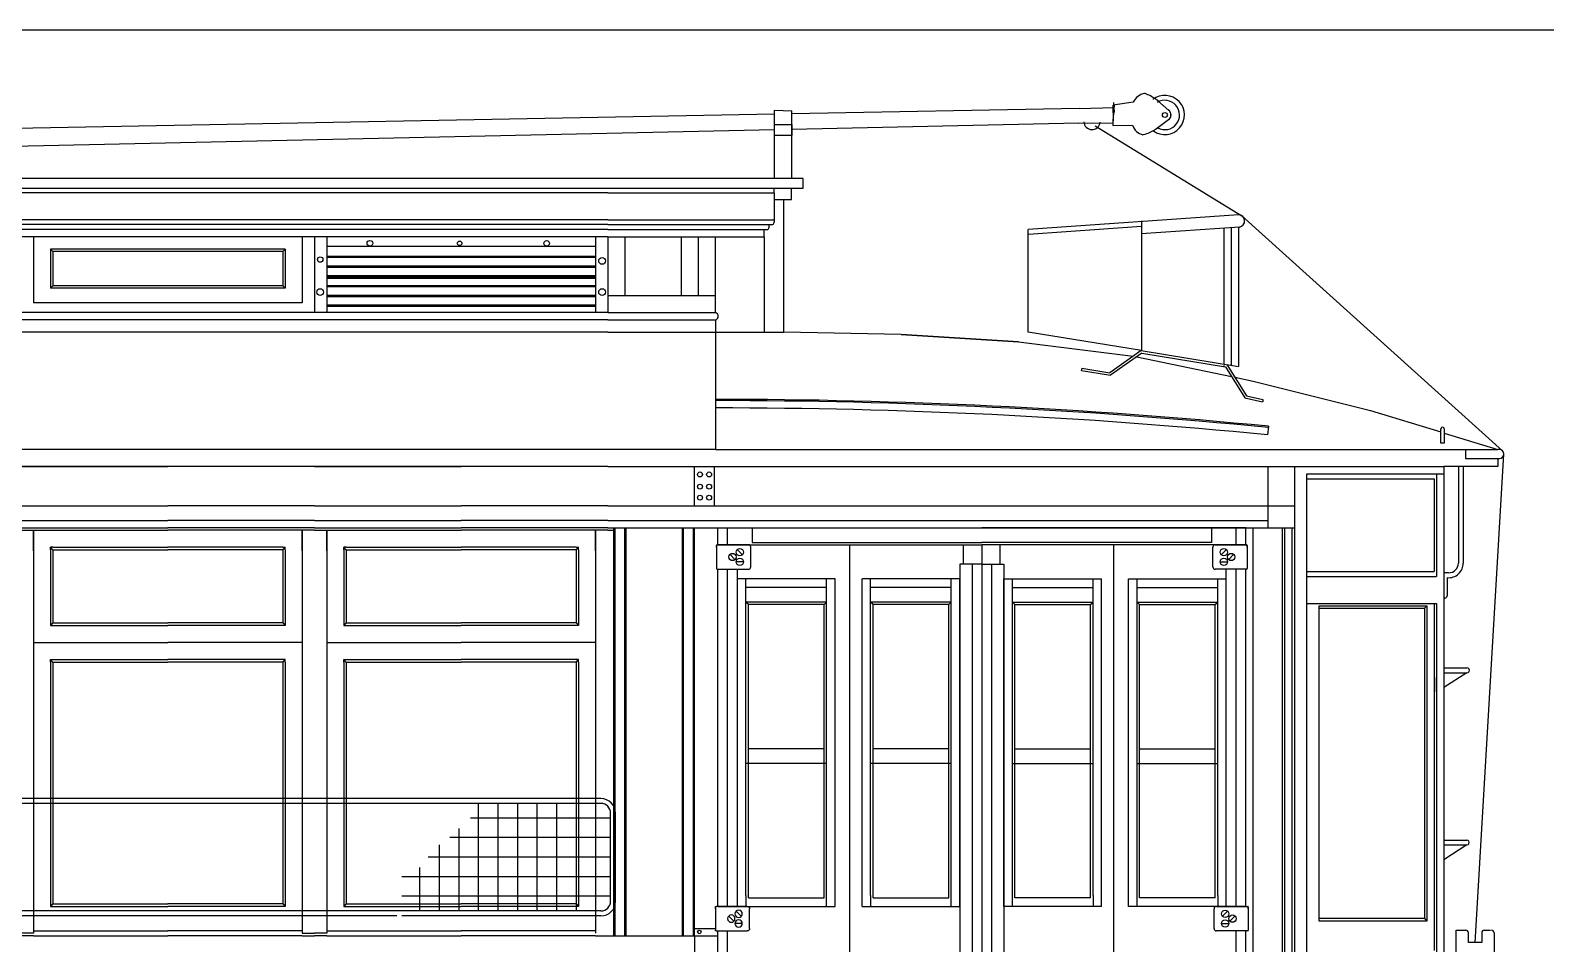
# Model space of a CAD drawing. Extents: x 0 to 750, y -2 to 474.
# Drawn here: x 439.2 to 594.1, y 380.6 to 474 of the extents above; entities that cross this region are included whole.
import ezdxf

# ---------------------------------------------------------------- set-up
doc = ezdxf.new("R2010")
doc.units = 0
doc.layers.get('0').update_dxf_attribs({"color": 1, "linetype": 'CONTINUOUS'})

# ---------------------------------------------------------------- blocks, each defined once
blk = doc.blocks.new('DBRACKET')
for p, q in [((-3.5, 0.25), (-3.5, 1)), ((-3.5, -1), (-3.5, 0.25)), ((-3.25, 1.25), (-0.25, 1.25)), ((-2.125, 0.75), (-2.625, 0.25)), ((-1.375, 0.25), (-1.875, -0.25)), ((-0.25, 1.25), (-0.0625, 1.25)), ((0, 1), (0, 1.1875)), ((0, 1.1875), (0, -1.1875)), ((-0.0625, -1.25), (-3.25, -1.25)), ((-2.75, -0.5), (-2, -0.5))]:
    blk.add_line(p, q)
for centre in [(-2.375, 0.5), (-1.625, 0), (-2.375, -0.5)]:
    blk.add_circle(centre, 0.375)
for centre, radius, start, end in [((-3.25, 1), 0.25, 90, 180), ((-0.0625, 1.1875), 0.0625, 0, 90), ((-3.25, -1), 0.25, 180, 270), ((-0.0625, -1.1875), 0.0625, 270, 0)]:
    blk.add_arc(centre, radius, start, end)

msp = doc.modelspace()

# ---------------------------------------------------------------- linework, layer by layer
for p, q in [((750, 474), (0, 474)), ((551.970269, 466.64471), (549.931079, 466.341887)), ((549.992454, 466.100964), (549.982486, 466.600865)), ((555.614829, 465.808926), (554.465659, 466.807752)), ((515.269065, 465.417467), (435.785676, 463.927739)), ((515.269065, 465.817051), (517.065792, 465.764718)), ((515.269065, 458.864754), (515.269065, 465.817051)), ((546.486683, 466.002567), (517.065792, 465.451142)), ((517.065792, 458.864754), (517.065792, 465.764718)), ((546.486683, 466.002567), (549.992454, 466.100964)), ((550.014077, 466.338664), (549.869055, 464.744466)), ((549.952053, 464.741243), (549.931079, 466.341887)), ((549.992454, 466.100964), (550.002422, 465.601064)), ((515.269065, 463.811663), (435.822606, 462.075758)), ((515.300205, 464.364754), (517.050205, 464.364754)), ((517.050205, 464.364754), (517.050205, 463.239754)), ((546.409021, 464.492071), (517.065792, 463.850922)), ((546.409021, 464.492071), (549.873186, 464.537316)), ((548.069601, 464.231815), (563.065582, 455.02211)), ((549.869055, 464.744466), (549.879023, 464.244565)), ((549.879023, 464.244565), (551.878626, 464.284439)), ((555.577018, 464.835114), (554.353861, 463.9284)), ((517.050205, 463.239754), (515.362705, 463.239754)), ((303.487705, 458.864754), (518.213988, 458.864754)), ((518.213988, 457.854126), (518.213988, 458.806584)), ((303.487705, 457.864754), (518.213988, 457.864754)), ((498.237705, 457.364754), (468.237705, 457.364754)), ((498.237705, 457.364754), (515.237705, 457.364754)), ((515.237705, 457.364754), (515.237705, 457.860002)), ((515.237705, 457.364754), (515.237705, 454.614754)), ((517.010159, 456.692337), (517.010159, 457.822727)), ((515.260159, 456.692337), (517.010159, 456.692337)), ((516.237705, 443.114754), (516.237705, 456.692337)), ((498.237705, 454.614754), (468.237705, 454.614754)), ((498.237705, 454.114754), (468.237705, 454.114754)), ((498.237705, 454.614754), (515.237705, 454.614754)), ((498.237705, 454.114754), (514.987705, 454.114754)), ((514.737705, 453.864754), (514.737705, 454.114754)), ((515.237705, 454.614754), (515.237705, 454.364754)), ((562.737705, 455.114754), (541.237705, 453.614754)), ((552.800205, 454.489754), (552.800205, 441.239754)), ((552.800205, 454.489754), (552.800205, 454.427254)), ((563.065582, 455.02211), (589.725803, 430.985565)), ((468.237705, 452.864754), (438.237705, 452.864754)), ((468.237705, 452.864754), (438.237705, 452.864754)), ((439.487705, 452.864754), (439.487705, 446.114754)), ((466.987705, 452.864754), (466.987705, 446.114754)), ((498.237705, 453.614754), (468.237705, 453.614754)), ((498.237705, 452.864754), (468.237705, 452.864754)), ((498.237705, 452.864754), (468.237705, 452.864754)), ((468.237705, 452.864754), (468.237705, 445.114754)), ((468.237705, 452.864754), (468.237705, 445.114754)), ((469.487705, 452.864754), (469.487705, 445.114754)), ((496.987705, 452.864754), (496.987705, 445.114754)), ((498.237705, 453.614754), (514.487705, 453.614754)), ((498.237705, 452.864754), (498.237705, 445.114754)), ((498.237705, 452.864754), (514.237705, 452.864754)), ((498.237705, 452.864754), (498.237705, 445.114754)), ((498.237705, 452.864754), (498.237705, 445.114754)), ((499.987705, 452.864754), (499.987705, 446.864754)), ((505.737705, 452.84286), (505.737705, 446.864754)), ((507.487705, 452.84286), (507.487705, 446.864754)), ((509.237705, 445.114754), (509.237705, 452.84286)), ((509.237705, 445.114754), (509.237705, 452.763425)), ((514.237705, 452.864754), (514.237705, 453.599368)), ((514.237705, 452.864754), (514.237705, 443.114754)), ((541.237705, 443.114754), (541.237705, 453.614754)), ((552.797074, 453.920006), (541.272504, 453.115967)), ((562.824703, 453.867785), (552.792942, 453.167895)), ((561.237705, 453.757064), (561.237705, 439.85894)), ((561.987705, 453.80939), (561.987705, 439.736847)), ((562.737705, 453.861716), (562.737705, 439.614754)), ((465.237705, 451.614754), (441.237705, 451.614754)), ((441.237705, 451.614754), (441.237705, 447.614754)), ((441.487705, 451.364754), (441.237705, 451.614754)), ((464.987705, 451.364754), (441.487705, 451.364754)), ((441.487705, 451.364754), (441.487705, 447.864754)), ((465.237705, 451.614754), (464.987705, 451.364754)), ((464.987705, 451.364754), (464.987705, 447.864754)), ((465.237705, 451.614754), (465.237705, 447.614754)), ((496.987705, 451.864754), (469.487705, 451.864754)), ((496.987705, 450.864754), (469.487705, 450.864754)), ((496.987705, 450.739754), (469.487705, 450.739754)), ((496.987705, 449.864754), (469.487705, 449.864754)), ((496.987705, 449.739754), (469.487705, 449.739754)), ((496.987705, 448.864754), (469.487705, 448.864754)), ((496.987705, 448.739754), (469.487705, 448.739754)), ((496.987705, 448.614754), (469.487705, 448.614754)), ((441.237705, 447.614754), (441.487705, 447.864754)), ((465.237705, 447.614754), (441.237705, 447.614754)), ((464.987705, 447.864754), (441.487705, 447.864754)), ((465.237705, 447.614754), (464.987705, 447.864754)), ((496.987705, 447.864754), (469.487705, 447.864754)), ((496.987705, 447.739754), (469.487705, 447.739754)), ((496.987705, 446.864754), (469.487705, 446.864754)), ((496.987705, 446.739754), (469.487705, 446.739754)), ((498.237705, 446.864754), (509.272079, 446.864754)), ((468.237705, 445.114754), (438.237705, 445.114754)), ((466.987705, 446.114754), (439.487705, 446.114754)), ((498.237705, 445.114754), (468.237705, 445.114754)), ((496.987705, 445.864754), (469.487705, 445.864754)), ((496.987705, 445.739754), (469.487705, 445.739754)), ((498.237705, 445.114754), (509.272079, 445.114754)), ((468.237705, 444.364754), (438.237705, 444.364754)), ((498.237705, 444.364754), (468.237705, 444.364754)), ((498.237705, 444.364754), (509.237705, 444.364754)), ((509.237705, 444.364754), (509.237705, 431.114754)), ((468.237705, 443.114754), (438.237705, 443.114754)), ((498.237705, 443.114754), (468.237705, 443.114754)), ((498.237705, 443.114754), (509.261023, 443.114754)), ((509.237705, 443.114754), (516.237705, 443.114754)), ((540.237705, 442.114754), (528.237705, 442.864754)), ((528.237705, 442.864754), (540.237705, 442.114754)), ((540.237705, 442.114754), (551.95919, 440.649568)), ((552.800205, 441.239754), (541.237705, 443.114754)), ((552.791799, 441.233855), (549.569063, 438.972286)), ((552.85209, 440.970749), (549.629355, 438.70918)), ((552.237705, 440.614754), (552.23917, 440.614449)), ((552.320282, 440.597551), (562.024596, 438.575818)), ((552.791799, 441.233855), (562.737705, 439.614754)), ((552.85209, 440.970749), (561.394437, 439.580135)), ((546.675205, 439.177254), (546.737705, 439.427254)), ((546.678288, 439.189586), (549.629355, 438.70918)), ((546.718457, 439.436338), (549.569063, 438.972286)), ((561.237705, 439.701646), (561.237705, 439.614754)), ((561.394437, 439.580135), (563.39289, 436.3951)), ((561.550205, 439.802254), (563.549508, 436.615865)), ((562.194131, 438.540499), (562.202961, 438.538659)), ((562.364115, 438.505085), (564.237705, 438.114754)), ((563.39289, 436.3951), (565.175205, 435.989754)), ((563.549508, 436.615865), (565.230646, 436.233529)), ((565.237705, 436.239754), (565.237705, 435.989754)), ((569.559028, 436.784423), (576.237705, 435.114754)), ((576.237705, 435.114754), (583.422859, 432.903937)), ((565.785565, 433.486229), (565.700552, 432.615369)), ((583.422859, 431.760966), (583.422859, 433.226286)), ((583.771794, 433.226286), (583.771794, 431.760966)), ((583.771794, 432.796573), (589.237705, 431.114754)), ((468.237705, 431.114754), (438.237705, 431.114754)), ((509.237705, 431.114754), (468.237705, 431.114754)), ((509.237705, 431.114754), (589.237705, 431.114754)), ((583.771794, 431.760966), (583.422859, 431.760966)), ((585.957308, 431.100654), (585.957308, 430.206038)), ((589.426279, 431.100654), (589.248383, 431.100654)), ((468.237705, 429.364754), (438.237705, 429.364754)), ((452.987705, 429.364754), (453.237705, 429.364754)), ((452.987705, 429.364754), (453.237705, 429.364754)), ((453.487705, 429.364754), (453.237705, 429.364754)), ((453.487705, 429.364754), (453.237705, 429.364754)), ((498.237705, 429.364754), (468.237705, 429.364754)), ((482.987705, 429.364754), (483.237705, 429.364754)), ((482.987705, 429.364754), (483.237705, 429.364754)), ((483.487705, 429.364754), (483.237705, 429.364754)), ((483.487705, 429.364754), (483.237705, 429.364754)), ((565.737705, 429.364754), (583.737705, 429.364754)), ((568.487705, 423.114754), (568.487705, 429.364754)), ((585.722058, 429.364754), (583.737705, 429.364754)), ((583.737705, 429.364754), (583.737705, 408.770126)), ((585.222058, 429.3421), (585.222058, 419.497426)), ((589.237705, 429.364754), (585.722058, 429.364754)), ((585.722058, 429.364754), (585.722058, 419.497426)), ((585.957308, 430.206038), (589.426279, 430.206038)), ((586.925205, 380.677254), (589.87281, 430.626996)), ((589.237705, 430.206038), (589.237705, 429.364754)), ((569.737705, 423.114754), (569.737705, 428.614754)), ((569.737705, 428.614754), (583.737705, 428.614754)), ((569.737705, 428.114754), (582.737705, 428.114754)), ((582.737705, 428.114754), (582.737705, 418.614754)), ((582.987705, 428.614754), (582.987705, 418.114754)), ((452.987705, 425.364754), (453.237705, 425.364754)), ((453.487705, 425.364754), (453.237705, 425.364754)), ((482.987705, 425.364754), (483.237705, 425.364754)), ((483.487705, 425.364754), (483.237705, 425.364754)), ((565.737705, 425.364754), (568.487705, 425.364754)), ((452.987705, 423.864754), (453.237705, 423.864754)), ((452.987705, 423.114754), (453.237705, 423.114754)), ((453.487705, 423.864754), (453.237705, 423.864754)), ((453.487705, 423.114754), (453.237705, 423.114754)), ((482.987705, 423.864754), (483.237705, 423.864754)), ((482.987705, 423.114754), (483.237705, 423.114754)), ((483.487705, 423.864754), (483.237705, 423.864754)), ((483.487705, 423.114754), (483.237705, 423.114754)), ((509.487705, 423.114754), (536.487705, 423.114754)), ((509.487705, 421.364754), (509.487705, 423.114754)), ((510.487705, 421.364754), (510.487705, 423.114754)), ((512.987705, 423.114754), (512.987705, 421.614754)), ((563.487705, 423.114754), (536.487705, 423.114754)), ((559.987705, 423.114754), (559.987705, 421.614754)), ((562.487705, 421.364754), (562.487705, 423.114754)), ((563.487705, 421.364754), (563.487705, 423.114754)), ((564.237705, 352.364754), (564.237705, 423.114754)), ((565.737705, 423.114754), (568.487705, 423.114754)), ((567.237705, 352.364754), (567.237705, 423.114754)), ((567.487705, 352.364754), (567.487705, 423.114754)), ((568.237705, 352.364754), (568.237705, 423.114754)), ((568.487705, 352.364754), (568.487705, 423.114754)), ((569.737705, 382.864754), (569.737705, 423.114754)), ((569.737705, 379.364754), (569.737705, 423.114754)), ((452.987705, 422.864754), (453.237705, 422.864754)), ((453.487705, 422.864754), (453.237705, 422.864754)), ((482.987705, 422.864754), (483.237705, 422.864754)), ((483.487705, 422.864754), (483.237705, 422.864754)), ((498.237705, 422.864754), (498.862705, 422.864754)), ((512.987705, 421.614754), (536.487705, 421.614754)), ((559.987705, 421.614754), (536.487705, 421.614754)), ((452.987705, 421.114754), (453.237705, 421.114754)), ((452.987705, 420.864754), (453.237705, 420.864754)), ((453.487705, 421.114754), (453.237705, 421.114754)), ((453.487705, 420.864754), (453.237705, 420.864754)), ((482.987705, 421.114754), (483.237705, 421.114754)), ((482.987705, 420.864754), (483.237705, 420.864754)), ((483.487705, 421.114754), (483.237705, 421.114754)), ((483.487705, 420.864754), (483.237705, 420.864754)), ((509.362705, 421.114754), (509.362705, 421.302254)), ((509.362705, 421.302254), (509.362705, 418.927254)), ((509.612705, 421.364754), (509.425205, 421.364754)), ((509.487705, 421.364754), (536.487705, 421.364754)), ((512.612705, 421.364754), (509.612705, 421.364754)), ((510.737705, 420.364754), (511.237705, 419.864754)), ((511.487705, 420.864754), (511.987705, 420.364754)), ((512.862705, 420.364754), (512.862705, 421.114754)), ((512.862705, 419.114754), (512.862705, 420.364754)), ((522.987705, 344.614754), (522.987705, 421.364754)), ((534.612705, 419.364754), (534.612705, 421.364754)), ((536.487705, 421.364754), (536.487705, 344.614754)), ((536.487705, 421.364754), (536.487705, 344.614754)), ((563.487705, 421.364754), (536.487705, 421.364754)), ((538.362705, 419.364754), (538.362705, 421.364754)), ((549.987705, 344.614754), (549.987705, 421.364754)), ((560.112705, 420.364754), (560.112705, 421.114754)), ((560.112705, 419.114754), (560.112705, 420.364754)), ((560.362705, 421.364754), (563.362705, 421.364754)), ((561.487705, 420.864754), (560.987705, 420.364754)), ((562.237705, 420.364754), (561.737705, 419.864754)), ((563.362705, 421.364754), (563.550205, 421.364754)), ((563.612705, 421.302254), (563.612705, 418.927254)), ((563.612705, 421.114754), (563.612705, 421.302254)), ((509.425205, 418.864754), (512.612705, 418.864754)), ((509.487705, 384.364754), (509.487705, 418.864754)), ((510.487705, 384.364754), (510.487705, 418.864754)), ((512.112705, 419.614754), (511.362705, 419.614754)), ((511.487705, 384.364754), (511.487705, 418.864754)), ((536.487705, 419.364754), (534.237705, 419.364754)), ((534.237705, 419.364754), (534.237705, 344.614754)), ((535.487705, 419.364754), (535.487705, 344.614754)), ((536.487705, 419.364754), (538.737705, 419.364754)), ((537.487705, 419.364754), (537.487705, 344.614754)), ((538.737705, 419.364754), (538.737705, 344.614754)), ((563.550205, 418.864754), (560.362705, 418.864754)), ((560.862705, 419.614754), (561.612705, 419.614754)), ((561.487705, 384.364754), (561.487705, 418.864754)), ((562.487705, 384.364754), (562.487705, 418.864754)), ((563.487705, 384.364754), (563.487705, 418.864754)), ((569.737705, 418.614754), (582.737705, 418.614754)), ((584.222058, 418.497426), (583.79437, 418.497426)), ((521.487705, 417.864754), (511.487705, 417.864754)), ((511.487705, 384.364754), (511.487705, 417.864754)), ((512.362705, 385.489754), (512.362705, 417.864754)), ((520.612705, 416.989754), (512.362705, 416.989754)), ((520.612705, 384.364754), (520.612705, 417.864754)), ((521.487705, 384.364754), (521.487705, 417.864754)), ((524.237705, 384.364754), (524.237705, 417.864754)), ((534.237705, 417.864754), (524.237705, 417.864754)), ((524.237705, 384.364754), (524.237705, 417.864754)), ((525.112705, 385.489754), (525.112705, 417.864754)), ((533.362705, 416.989754), (525.112705, 416.989754)), ((533.362705, 384.364754), (533.362705, 417.864754)), ((534.237705, 384.364754), (534.237705, 417.864754)), ((538.737705, 384.364754), (538.737705, 417.864754)), ((538.737705, 417.864754), (548.737705, 417.864754)), ((539.612705, 384.364754), (539.612705, 417.864754)), ((539.612705, 416.989754), (547.862705, 416.989754)), ((547.862705, 385.489754), (547.862705, 417.864754)), ((548.737705, 384.364754), (548.737705, 417.864754)), ((548.737705, 384.364754), (548.737705, 417.864754)), ((551.487705, 384.364754), (551.487705, 417.864754)), ((551.487705, 417.864754), (561.487705, 417.864754)), ((552.362705, 384.364754), (552.362705, 417.864754)), ((552.362705, 416.989754), (560.612705, 416.989754)), ((560.612705, 385.489754), (560.612705, 417.864754)), ((561.487705, 384.364754), (561.487705, 417.864754)), ((569.737705, 418.114754), (582.987705, 418.114754)), ((584.087464, 418.003477), (584.087464, 416.165864)), ((512.612705, 415.239754), (512.362705, 415.489754)), ((520.612705, 415.489754), (512.362705, 415.489754)), ((520.362705, 415.239754), (520.612705, 415.489754)), ((525.362705, 415.239754), (525.112705, 415.489754)), ((533.362705, 415.489754), (525.112705, 415.489754)), ((533.112705, 415.239754), (533.362705, 415.489754)), ((539.612705, 415.489754), (547.862705, 415.489754)), ((539.862705, 415.239754), (539.612705, 415.489754)), ((547.612705, 415.239754), (547.862705, 415.489754)), ((552.362705, 415.489754), (560.612705, 415.489754)), ((552.612705, 415.239754), (552.362705, 415.489754)), ((560.362705, 415.239754), (560.612705, 415.489754)), ((569.737705, 415.364754), (582.987705, 415.364754)), ((582.737705, 415.364754), (582.737705, 379.864754)), ((582.987705, 415.364754), (582.987705, 391.658744)), ((583.837464, 415.915864), (583.728444, 415.915864)), ((520.362705, 415.239754), (512.612705, 415.239754)), ((512.612705, 385.239754), (512.612705, 415.239754)), ((520.362705, 385.239754), (520.362705, 415.239754)), ((533.112705, 415.239754), (525.362705, 415.239754)), ((525.362705, 385.239754), (525.362705, 415.239754)), ((533.112705, 385.239754), (533.112705, 415.239754)), ((539.862705, 385.239754), (539.862705, 415.239754)), ((539.862705, 415.239754), (547.612705, 415.239754)), ((547.612705, 385.239754), (547.612705, 415.239754)), ((552.612705, 385.239754), (552.612705, 415.239754)), ((552.612705, 415.239754), (560.362705, 415.239754)), ((560.362705, 385.239754), (560.362705, 415.239754)), ((570.987705, 382.864754), (570.987705, 415.114754)), ((570.987705, 415.114754), (581.987705, 415.114754)), ((570.987705, 414.864754), (581.737705, 414.864754)), ((581.987705, 415.114754), (581.737705, 414.864754)), ((581.737705, 414.864754), (581.737705, 383.114754)), ((581.987705, 415.114754), (581.987705, 382.864754)), ((452.987705, 413.364754), (453.237705, 413.364754)), ((452.987705, 413.114754), (453.237705, 413.114754)), ((453.487705, 413.364754), (453.237705, 413.364754)), ((453.487705, 413.114754), (453.237705, 413.114754)), ((482.987705, 413.364754), (483.237705, 413.364754)), ((482.987705, 413.114754), (483.237705, 413.114754)), ((483.487705, 413.364754), (483.237705, 413.364754)), ((483.487705, 413.114754), (483.237705, 413.114754)), ((452.987705, 411.364754), (453.237705, 411.364754)), ((453.487705, 411.364754), (453.237705, 411.364754)), ((482.987705, 411.364754), (483.237705, 411.364754)), ((483.487705, 411.364754), (483.237705, 411.364754)), ((452.987705, 409.614754), (453.237705, 409.614754)), ((452.987705, 409.364754), (453.237705, 409.364754)), ((453.487705, 409.614754), (453.237705, 409.614754)), ((453.487705, 409.364754), (453.237705, 409.364754)), ((482.987705, 409.614754), (483.237705, 409.614754)), ((482.987705, 409.364754), (483.237705, 409.364754)), ((483.487705, 409.614754), (483.237705, 409.614754)), ((483.487705, 409.364754), (483.237705, 409.364754)), ((582.976828, 410.130238), (582.995397, 409.19706)), ((582.995397, 409.19706), (582.995397, 407.770126)), ((582.995397, 406.308654), (582.995397, 407.770126)), ((583.737705, 408.770126), (586.089183, 408.770126)), ((583.737705, 408.770126), (583.737705, 406.750835)), ((583.737705, 408.270126), (586.089183, 408.270126)), ((586.089183, 408.270126), (583.737705, 406.750835)), ((583.737705, 407.50221), (583.737705, 407.455937)), ((583.737705, 406.750835), (583.737705, 391.158744)), ((520.362705, 400.489754), (512.612705, 400.489754)), ((533.112705, 400.489754), (525.362705, 400.489754)), ((539.862705, 400.489754), (547.612705, 400.489754)), ((552.612705, 400.489754), (560.362705, 400.489754)), ((520.612705, 398.989754), (512.362705, 398.989754)), ((533.362705, 398.989754), (525.112705, 398.989754)), ((539.612705, 398.989754), (547.862705, 398.989754)), ((552.362705, 398.989754), (560.612705, 398.989754)), ((497.525745, 395.401181), (380.525745, 395.401181)), ((497.525745, 394.901181), (380.525745, 394.901181)), ((485.025745, 383.901181), (485.025745, 394.901181)), ((487.025745, 383.901181), (487.025745, 394.901181)), ((489.025745, 383.901181), (489.025745, 394.901181)), ((491.025745, 383.901181), (491.025745, 394.901181)), ((493.025745, 383.901181), (493.025745, 394.901181)), ((495.025745, 383.901181), (495.025745, 394.901181)), ((497.025745, 383.901181), (497.025745, 394.901181)), ((498.525745, 384.901181), (498.525745, 393.901181)), ((499.025745, 384.901181), (499.025745, 393.901181)), ((483.025745, 383.901181), (483.025745, 392.329437)), ((498.525745, 393.401181), (484.201012, 393.401181)), ((481.025745, 383.901181), (481.025745, 390.660637)), ((498.525745, 391.401181), (482.061544, 391.401181)), ((582.987705, 391.658744), (582.987705, 379.364754)), ((583.737705, 391.158744), (586.079676, 391.158744)), ((583.737705, 391.158744), (583.737705, 389.145595)), ((583.737705, 390.658744), (586.079676, 390.658744)), ((586.079676, 390.658744), (583.737705, 389.145595)), ((498.525745, 389.401181), (479.868589, 389.401181)), ((583.737705, 389.145595), (583.737705, 379.364754)), ((479.025745, 383.901181), (479.025745, 388.349992)), ((498.525745, 387.401181), (477.158596, 387.401181)), ((452.987705, 384.614754), (453.237705, 384.614754)), ((452.987705, 384.364754), (453.237705, 384.364754)), ((453.487705, 384.614754), (453.237705, 384.614754)), ((453.487705, 384.364754), (453.237705, 384.364754)), ((498.525745, 385.401181), (477.158596, 385.401181)), ((482.987705, 384.614754), (483.237705, 384.614754)), ((482.987705, 384.364754), (483.237705, 384.364754)), ((483.487705, 384.614754), (483.237705, 384.614754)), ((483.487705, 384.364754), (483.237705, 384.364754)), ((509.487705, 384.364754), (521.487705, 384.364754)), ((511.487705, 384.364754), (512.362705, 384.364754)), ((512.362705, 385.489754), (512.362705, 384.364754)), ((512.362705, 384.364754), (521.487705, 384.364754)), ((512.362705, 384.364754), (513.737705, 384.364754)), ((512.362705, 384.364754), (512.362705, 384.364754)), ((512.362705, 384.364754), (512.362705, 384.364754)), ((512.362705, 384.364754), (512.362705, 384.364754)), ((512.362705, 384.364754), (512.362705, 384.364754)), ((512.362705, 384.364754), (512.362705, 384.364754)), ((512.612705, 385.239754), (520.362705, 385.239754)), ((524.237705, 384.364754), (525.112705, 384.364754)), ((524.237705, 384.364754), (534.237705, 384.364754)), ((525.112705, 385.489754), (525.112705, 384.364754)), ((525.112705, 384.364754), (534.237705, 384.364754)), ((525.112705, 384.364754), (526.487705, 384.364754)), ((525.112705, 384.364754), (525.112705, 384.364754)), ((525.112705, 384.364754), (525.112705, 384.364754)), ((525.112705, 384.364754), (525.112705, 384.364754)), ((525.112705, 384.364754), (525.112705, 384.364754)), ((525.112705, 384.364754), (525.112705, 384.364754)), ((525.362705, 385.239754), (533.112705, 385.239754)), ((548.737705, 384.364754), (538.737705, 384.364754)), ((547.862705, 384.364754), (538.737705, 384.364754)), ((547.612705, 385.239754), (539.862705, 385.239754)), ((547.862705, 384.364754), (546.487705, 384.364754)), ((547.862705, 385.489754), (547.862705, 384.364754)), ((547.862705, 384.364754), (547.862705, 384.364754)), ((547.862705, 384.364754), (547.862705, 384.364754)), ((547.862705, 384.364754), (547.862705, 384.364754)), ((547.862705, 384.364754), (547.862705, 384.364754)), ((547.862705, 384.364754), (547.862705, 384.364754)), ((548.737705, 384.364754), (547.862705, 384.364754)), ((560.612705, 384.364754), (551.487705, 384.364754)), ((563.487705, 384.364754), (551.487705, 384.364754)), ((560.362705, 385.239754), (552.612705, 385.239754)), ((560.612705, 384.364754), (559.237705, 384.364754)), ((560.612705, 385.489754), (560.612705, 384.364754)), ((560.612705, 384.364754), (560.612705, 384.364754)), ((560.612705, 384.364754), (560.612705, 384.364754)), ((560.612705, 384.364754), (560.612705, 384.364754)), ((560.612705, 384.364754), (560.612705, 384.364754)), ((560.612705, 384.364754), (560.612705, 384.364754)), ((561.487705, 384.364754), (560.612705, 384.364754)), ((497.525745, 383.901181), (380.525745, 383.901181)), ((476.641557, 383.401181), (380.525745, 383.401181)), ((497.525745, 383.401181), (477.158596, 383.401181)), ((581.737705, 383.114754), (570.987705, 383.114754)), ((581.987705, 382.864754), (570.987705, 382.864754)), ((581.737705, 383.114754), (581.987705, 382.864754)), ((452.987705, 381.864754), (453.237705, 381.864754)), ((452.987705, 381.364754), (453.237705, 381.364754)), ((453.487705, 381.864754), (453.237705, 381.864754)), ((453.487705, 381.364754), (453.237705, 381.364754)), ((482.987705, 381.864754), (483.237705, 381.864754)), ((482.987705, 381.364754), (483.237705, 381.364754)), ((483.487705, 381.864754), (483.237705, 381.864754)), ((483.487705, 381.364754), (483.237705, 381.364754)), ((509.487705, 348.864754), (509.487705, 381.864754)), ((510.487705, 348.864754), (510.487705, 381.864754)), ((562.487705, 348.864754), (562.487705, 381.864754)), ((563.487705, 348.864754), (563.487705, 381.864754)), ((584.987705, 381.927254), (585.987705, 381.927254)), ((584.987705, 375.677254), (584.987705, 381.927254)), ((586.237705, 380.677254), (586.237705, 381.677254)), ((587.612705, 381.677254), (587.612705, 380.677254)), ((587.862705, 381.927254), (588.487705, 381.927254)), ((588.862705, 381.677254), (588.862705, 375.927254)), ((587.612705, 380.677254), (586.237705, 380.677254))]:
    msp.add_line(p, q)
at = {"color": 1}
for p, q in [((468.237705, 457.364754), (438.237705, 457.364754)), ((468.237705, 454.614754), (438.237705, 454.614754)), ((468.237705, 454.114754), (438.237705, 454.114754)), ((468.237705, 453.614754), (438.237705, 453.614754)), ((438.237705, 429.364754), (452.987705, 429.364754)), ((468.237705, 429.364754), (438.237705, 429.364754)), ((468.237705, 429.364754), (453.487705, 429.364754)), ((468.237705, 429.364754), (482.987705, 429.364754)), ((468.237705, 429.364754), (482.987705, 429.364754)), ((498.237705, 429.364754), (483.487705, 429.364754)), ((498.237705, 429.364754), (483.487705, 429.364754)), ((498.237705, 429.364754), (565.737705, 429.364754)), ((507.112705, 425.364754), (507.112705, 429.364754)), ((509.156266, 425.364754), (509.156266, 429.364754)), ((565.737705, 429.364754), (565.737705, 423.114754)), ((438.237705, 425.364754), (452.987705, 425.364754)), ((438.237705, 425.364754), (452.987705, 425.364754)), ((468.237705, 425.364754), (453.487705, 425.364754)), ((468.237705, 425.364754), (453.487705, 425.364754)), ((468.237705, 425.364754), (482.987705, 425.364754)), ((468.237705, 425.364754), (482.987705, 425.364754)), ((498.237705, 425.364754), (483.487705, 425.364754)), ((498.237705, 425.364754), (483.487705, 425.364754)), ((498.237705, 425.364754), (565.737705, 425.364754)), ((438.237705, 423.864754), (452.987705, 423.864754)), ((438.237705, 423.114754), (452.987705, 423.114754)), ((468.237705, 423.864754), (453.487705, 423.864754)), ((468.237705, 423.114754), (453.487705, 423.114754)), ((468.237705, 423.864754), (482.987705, 423.864754)), ((468.237705, 423.114754), (482.987705, 423.114754)), ((498.237705, 423.864754), (483.487705, 423.864754)), ((498.237705, 423.114754), (483.487705, 423.114754)), ((498.237705, 423.864754), (565.737705, 423.864754)), ((498.237705, 423.114754), (565.737705, 423.114754)), ((498.862705, 381.364754), (498.862705, 423.114754)), ((498.987705, 381.364754), (498.987705, 423.114754)), ((499.987705, 381.364754), (499.987705, 423.114754)), ((500.112705, 381.364754), (500.112705, 423.114754)), ((505.862705, 381.364754), (505.862705, 423.114754)), ((505.987705, 381.364754), (505.987705, 423.114754)), ((506.987705, 381.364754), (506.987705, 423.114754)), ((507.112705, 381.364754), (507.112705, 423.114754)), ((509.487705, 421.364754), (509.487705, 423.114754)), ((438.237705, 422.864754), (452.987705, 422.864754)), ((439.487705, 420.739754), (439.487705, 422.864754)), ((439.487705, 422.864754), (439.487705, 411.364754)), ((468.237705, 422.864754), (453.487705, 422.864754)), ((466.987705, 422.864754), (466.987705, 411.364754)), ((466.987705, 420.739754), (466.987705, 422.864754)), ((468.237705, 422.864754), (482.987705, 422.864754)), ((469.487705, 420.739754), (469.487705, 422.864754)), ((469.487705, 422.864754), (469.487705, 411.364754)), ((498.237705, 422.864754), (483.487705, 422.864754)), ((496.987705, 422.864754), (496.987705, 411.364754)), ((496.987705, 420.739754), (496.987705, 422.864754)), ((441.237705, 420.864754), (441.237705, 421.114754)), ((441.487705, 421.114754), (441.237705, 421.114754)), ((441.487705, 420.864754), (441.237705, 421.114754)), ((441.237705, 420.864754), (441.237705, 413.364754)), ((441.487705, 421.114754), (452.987705, 421.114754)), ((441.487705, 420.864754), (441.487705, 413.364754)), ((441.487705, 420.864754), (452.987705, 420.864754)), ((464.987705, 421.114754), (453.487705, 421.114754)), ((464.987705, 420.864754), (453.487705, 420.864754)), ((464.987705, 420.864754), (465.237705, 421.114754)), ((464.987705, 421.114754), (465.237705, 421.114754)), ((464.987705, 420.864754), (464.987705, 413.364754)), ((465.237705, 420.864754), (465.237705, 421.114754)), ((465.237705, 420.864754), (465.237705, 413.364754)), ((471.237705, 420.864754), (471.237705, 421.114754)), ((471.487705, 421.114754), (471.237705, 421.114754)), ((471.487705, 420.864754), (471.237705, 421.114754)), ((471.237705, 420.864754), (471.237705, 413.364754)), ((471.487705, 421.114754), (482.987705, 421.114754)), ((471.487705, 420.864754), (471.487705, 413.364754)), ((471.487705, 420.864754), (482.987705, 420.864754)), ((494.987705, 421.114754), (483.487705, 421.114754)), ((494.987705, 420.864754), (483.487705, 420.864754)), ((494.987705, 420.864754), (495.237705, 421.114754)), ((494.987705, 421.114754), (495.237705, 421.114754)), ((494.987705, 420.864754), (494.987705, 413.364754)), ((495.237705, 420.864754), (495.237705, 421.114754)), ((495.237705, 420.864754), (495.237705, 413.364754)), ((509.487705, 384.364754), (509.487705, 418.864754)), ((441.237705, 413.364754), (441.237705, 413.114754)), ((441.487705, 413.364754), (441.237705, 413.114754)), ((441.237705, 413.114754), (441.487705, 413.114754)), ((441.487705, 413.364754), (452.987705, 413.364754)), ((441.487705, 413.114754), (452.987705, 413.114754)), ((464.987705, 413.364754), (453.487705, 413.364754)), ((464.987705, 413.114754), (453.487705, 413.114754)), ((464.987705, 413.364754), (465.237705, 413.114754)), ((465.237705, 413.114754), (464.987705, 413.114754)), ((465.237705, 413.364754), (465.237705, 413.114754)), ((471.237705, 413.364754), (471.237705, 413.114754)), ((471.487705, 413.364754), (471.237705, 413.114754)), ((471.237705, 413.114754), (471.487705, 413.114754)), ((471.487705, 413.364754), (482.987705, 413.364754)), ((471.487705, 413.114754), (482.987705, 413.114754)), ((494.987705, 413.364754), (483.487705, 413.364754)), ((494.987705, 413.114754), (483.487705, 413.114754)), ((494.987705, 413.364754), (495.237705, 413.114754)), ((495.237705, 413.114754), (494.987705, 413.114754)), ((495.237705, 413.364754), (495.237705, 413.114754)), ((439.487705, 411.364754), (452.987705, 411.364754)), ((439.487705, 411.364754), (439.487705, 381.864754)), ((466.987705, 411.364754), (453.487705, 411.364754)), ((466.987705, 411.364754), (466.987705, 381.864754)), ((469.487705, 411.364754), (482.987705, 411.364754)), ((469.487705, 411.364754), (469.487705, 381.864754)), ((496.987705, 411.364754), (483.487705, 411.364754)), ((496.987705, 411.364754), (496.987705, 381.864754)), ((441.237705, 409.364754), (441.237705, 409.614754)), ((441.237705, 409.614754), (441.487705, 409.614754)), ((441.487705, 409.364754), (441.237705, 409.614754)), ((441.237705, 409.364754), (441.237705, 384.614754)), ((441.487705, 409.614754), (452.987705, 409.614754)), ((441.487705, 409.364754), (452.987705, 409.364754)), ((441.487705, 409.364754), (441.487705, 384.614754)), ((464.987705, 409.614754), (453.487705, 409.614754)), ((464.987705, 409.364754), (453.487705, 409.364754)), ((464.987705, 409.364754), (465.237705, 409.614754)), ((465.237705, 409.614754), (464.987705, 409.614754)), ((464.987705, 409.364754), (464.987705, 384.614754)), ((465.237705, 409.364754), (465.237705, 409.614754)), ((465.237705, 409.364754), (465.237705, 384.614754)), ((471.237705, 409.364754), (471.237705, 409.614754)), ((471.237705, 409.614754), (471.487705, 409.614754)), ((471.487705, 409.364754), (471.237705, 409.614754)), ((471.237705, 409.364754), (471.237705, 384.614754)), ((471.487705, 409.614754), (482.987705, 409.614754)), ((471.487705, 409.364754), (482.987705, 409.364754)), ((471.487705, 409.364754), (471.487705, 384.614754)), ((494.987705, 409.614754), (483.487705, 409.614754)), ((494.987705, 409.364754), (483.487705, 409.364754)), ((494.987705, 409.364754), (495.237705, 409.614754)), ((495.237705, 409.614754), (494.987705, 409.614754)), ((494.987705, 409.364754), (494.987705, 384.614754)), ((495.237705, 409.364754), (495.237705, 409.614754)), ((495.237705, 409.364754), (495.237705, 384.614754)), ((441.237705, 384.614754), (441.237705, 384.364754)), ((441.487705, 384.614754), (441.237705, 384.364754)), ((441.237705, 384.364754), (441.487705, 384.364754)), ((441.487705, 384.614754), (452.987705, 384.614754)), ((441.487705, 384.364754), (452.987705, 384.364754)), ((464.987705, 384.614754), (453.487705, 384.614754)), ((464.987705, 384.364754), (453.487705, 384.364754)), ((464.987705, 384.614754), (465.237705, 384.364754)), ((465.237705, 384.364754), (464.987705, 384.364754)), ((465.237705, 384.614754), (465.237705, 384.364754)), ((471.237705, 384.614754), (471.237705, 384.364754)), ((471.487705, 384.614754), (471.237705, 384.364754)), ((471.237705, 384.364754), (471.487705, 384.364754)), ((471.487705, 384.614754), (482.987705, 384.614754)), ((471.487705, 384.364754), (482.987705, 384.364754)), ((494.987705, 384.614754), (483.487705, 384.614754)), ((494.987705, 384.364754), (483.487705, 384.364754)), ((494.987705, 384.614754), (495.237705, 384.364754)), ((495.237705, 384.364754), (494.987705, 384.364754)), ((495.237705, 384.614754), (495.237705, 384.364754)), ((439.487705, 381.614754), (438.237705, 381.614754)), ((439.487705, 381.364754), (438.237705, 381.364754)), ((439.487705, 381.864754), (452.987705, 381.864754)), ((439.487705, 381.864754), (439.487705, 381.614754)), ((439.487705, 381.364754), (452.987705, 381.364754)), ((466.987705, 381.864754), (453.487705, 381.864754)), ((466.987705, 381.364754), (453.487705, 381.364754)), ((466.987705, 381.864754), (466.987705, 381.614754)), ((466.987705, 381.614754), (468.237705, 381.614754)), ((466.987705, 381.364754), (468.237705, 381.364754)), ((469.487705, 381.614754), (468.237705, 381.614754)), ((469.487705, 381.364754), (468.237705, 381.364754)), ((469.487705, 381.864754), (482.987705, 381.864754)), ((469.487705, 381.864754), (469.487705, 381.614754)), ((469.487705, 381.364754), (482.987705, 381.364754)), ((496.987705, 381.864754), (483.487705, 381.864754)), ((496.987705, 381.364754), (483.487705, 381.364754)), ((496.987705, 381.864754), (496.987705, 381.614754)), ((496.987705, 381.364754), (498.237705, 381.364754)), ((498.237705, 381.364754), (509.487705, 381.364754)), ((507.112705, 382.114754), (509.237705, 382.114754)), ((507.112705, 381.364754), (507.112705, 379.614754)), ((509.487705, 357.364754), (509.487705, 381.864754))]:
    msp.add_line(p, q, dxfattribs=at)
for points in [[(554.581112, 466.701385, 0.037347), (554.271296, 466.961674, 0.072692), (553.186051, 467.525223, 0.002581), (553.123847, 467.546436, 0.059136)], [(554.477214, 464.025495, -0.037347), (554.148148, 463.790012, -0.072692), (553.022474, 463.312307, -0.002581), (552.958812, 463.295981, -0.059136)]]:
    msp.add_lwpolyline(points, format="xyb")
for points in [[(528.237705, 442.864754), (516.237705, 443.114754)], [(564.237705, 438.114754), (569.559028, 436.784423)]]:
    msp.add_lwpolyline(points)
for centre, radius in [((555.204823, 465.337205), 0.25), ((473.905275, 452.207263), 0.288825), ((483.08992, 452.207263), 0.23106), ((491.98574, 452.207263), 0.277377), ((468.82195, 450.543003), 0.277377), ((497.646716, 450.404315), 0.34659), ((468.82195, 447.214483), 0.34659), ((497.646716, 447.214483), 0.34659), ((510.987705, 420.114754), 0.375), ((511.737705, 420.614754), 0.375), ((511.737705, 419.614754), 0.375), ((561.237705, 420.614754), 0.375), ((561.237705, 419.614754), 0.375), ((561.987705, 420.114754), 0.375)]:
    msp.add_circle(centre, radius)
for centre, radius in [((507.656266, 428.562481), 0.25), ((508.593766, 428.562481), 0.25), ((507.656266, 427.312481), 0.25), ((507.656266, 426.187481), 0.25), ((508.593766, 427.312481), 0.25), ((508.593766, 426.187481), 0.25), ((507.593766, 381.749981), 0.1875)]:
    msp.add_circle(centre, radius, dxfattribs=at)
for centre, radius, start, end in [((553.430244, 465.965714), 1.610143, 100.969789, 155.058096), ((555.204823, 465.337205), 2, 233.968449, 128.316292), ((555.204823, 465.337205), 1.5, 240.982762, 121.301979), ((555.204823, 465.337205), 0.625, 299.817213, 50.720484), ((555.204823, 465.337205), 0.625, 304.832438, 55.735709), ((547.751404, 464.689151), 0.844216, 183.246898, 353.012268), ((553.386853, 464.848186), 1.610143, 200.494826, 254.583133), ((514.987705, 454.364754), 0.25, 270, 0), ((562.737705, 454.488235), 0.626519, 277.981826, 90), ((514.487705, 453.864754), 0.25, 270, 0), ((509.139854, 444.739754), 0.387556, 284.624412, 75.375588), ((509.261023, 443.069134), 0.045621, 270, 90), ((509.237705, -145.785581), 582.025335, 84.424516, 90), ((509.237705, -145.785581), 581.900335, 84.424516, 90), ((509.237705, -145.785581), 581.150335, 84.424516, 90), ((583.60045, 433.209981), 0.175472, 0, 185.18221), ((589.426279, 430.653346), 0.447308, 270, 90), ((509.425205, 421.302254), 0.0625, 90, 180), ((512.612705, 421.114754), 0.25, 0, 90), ((560.362705, 421.114754), 0.25, 90, 180), ((563.550205, 421.302254), 0.0625, 0, 90), ((509.425205, 418.927254), 0.0625, 180, 270), ((512.612705, 419.114754), 0.25, 270, 0), ((560.362705, 419.114754), 0.25, 180, 270), ((563.550205, 418.927254), 0.0625, 270, 0), ((584.222058, 419.497426), 1.5, 264.851963, 0), ((584.222058, 419.497426), 1, 270, 0), ((583.837464, 416.165864), 0.25, 270, 0), ((586.090013, 408.520126), 0.250001, 269.809839, 90.190161), ((497.525745, 393.901181), 1.5, 0, 90), ((497.525745, 393.901181), 1, 0, 90), ((586.080506, 390.908744), 0.250001, 269.809839, 90.190161), ((497.525745, 384.901181), 1.5, 270, 0), ((497.525745, 384.901181), 1, 270, 0), ((585.987705, 381.677254), 0.25, 0, 90), ((587.862705, 381.677254), 0.25, 90, 180), ((588.612705, 381.677254), 0.25, 0, 90)]:
    msp.add_arc(centre, radius, start, end)

# ---------------------------------------------------------------- block references
at = {"xscale": -1}
msp.add_blockref('DBRACKET', (509.237705, 383.114754), dxfattribs=at)
msp.add_blockref('DBRACKET', (563.737705, 383.114754))

doc.saveas('drawing.dxf')
